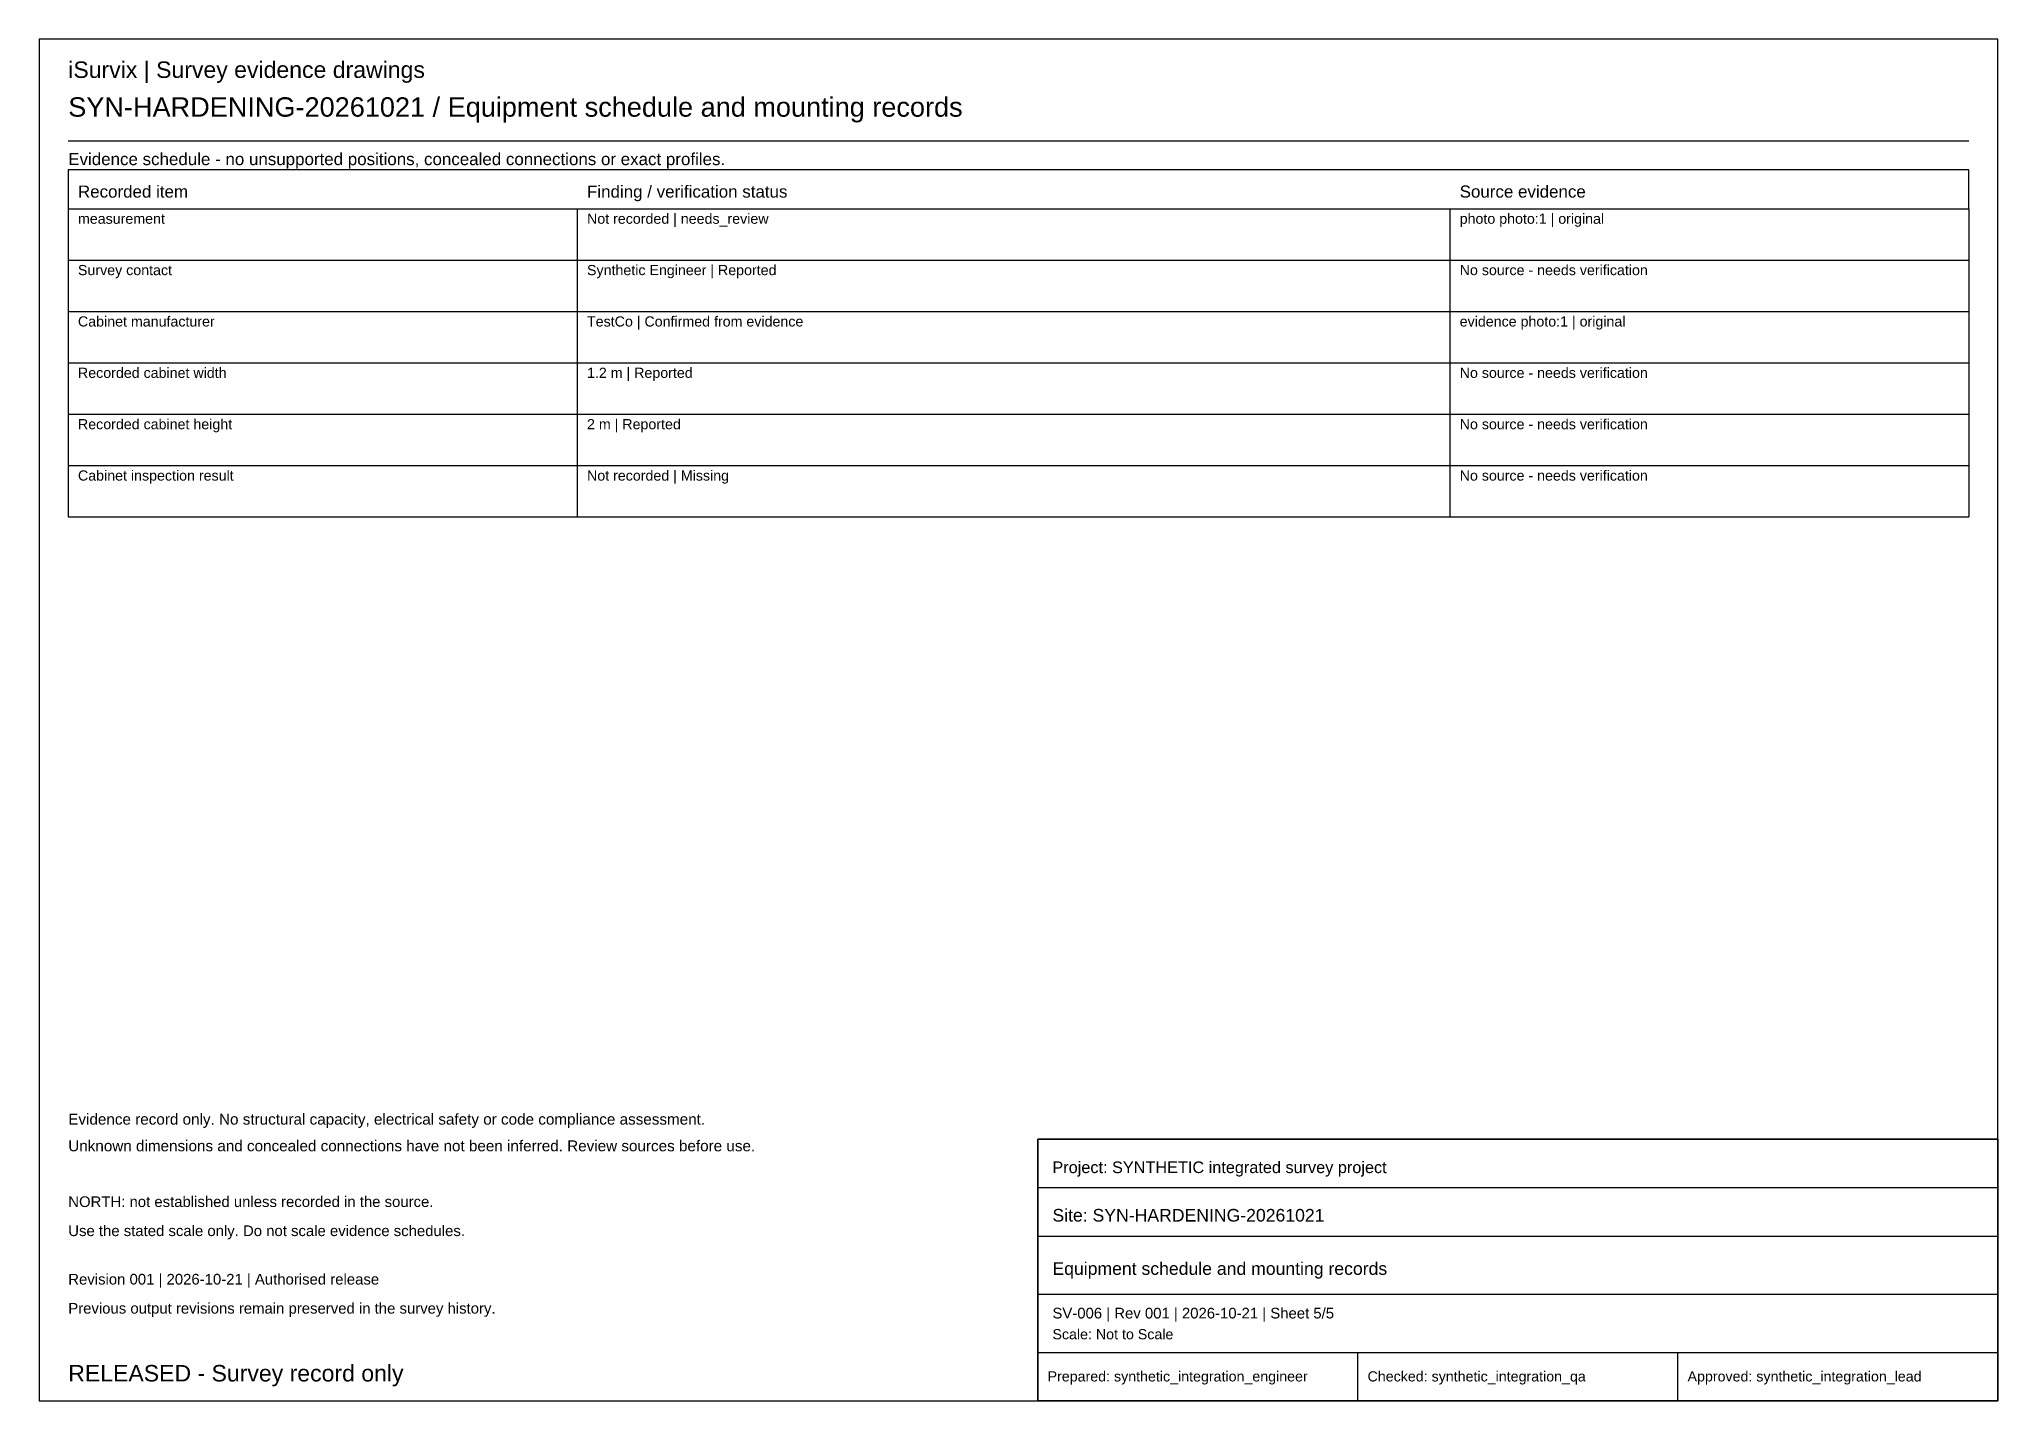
# Model space of a CAD drawing. Header units: millimetres. Extents: x 8 to 412, y 8 to 289.
import ezdxf

# ---------------------------------------------------------------- set-up
doc = ezdxf.new("R2010")
doc.units = ezdxf.units.MM
for name, color, linetype, lineweight in [('BORDER', 8, 'Continuous', 25), ('TEXT', 7, 'Continuous', 18), ('TITLE', 7, 'Continuous', 35), ('WARNINGS', 1, 'Continuous', 25)]:
    doc.layers.add(name, color=color, linetype=linetype, lineweight=lineweight)
doc.styles.get("Standard").update_dxf_attribs({"font": 'Arial.ttf'})

msp = doc.modelspace()

# ---------------------------------------------------------------- linework, layer by layer
at = {"layer": 'BORDER'}
for p, q in [((14, 268), (406, 268)), ((14, 254), (14, 243.4)), ((119, 254), (119, 243.4)), ((299, 254), (299, 243.4)), ((406, 254), (406, 243.4)), ((14, 243.4), (406, 243.4)), ((14, 243.4), (14, 232.8)), ((119, 243.4), (119, 232.8)), ((299, 243.4), (299, 232.8)), ((406, 243.4), (406, 232.8)), ((14, 232.8), (406, 232.8)), ((14, 232.8), (14, 222.2)), ((119, 232.8), (119, 222.2)), ((299, 232.8), (299, 222.2)), ((406, 232.8), (406, 222.2)), ((14, 222.2), (406, 222.2)), ((14, 222.2), (14, 211.6)), ((119, 222.2), (119, 211.6)), ((299, 222.2), (299, 211.6)), ((406, 222.2), (406, 211.6)), ((14, 211.6), (406, 211.6)), ((14, 211.6), (14, 201)), ((119, 211.6), (119, 201)), ((299, 211.6), (299, 201)), ((406, 211.6), (406, 201)), ((14, 201), (406, 201)), ((14, 201), (14, 190.4)), ((119, 201), (119, 190.4)), ((299, 201), (299, 190.4)), ((406, 201), (406, 190.4)), ((14, 190.4), (406, 190.4)), ((214, 52), (412, 52)), ((214, 42), (412, 42)), ((214, 30), (412, 30)), ((214, 18), (412, 18)), ((280, 8), (280, 18)), ((346, 8), (346, 18))]:
    msp.add_line(p, q, dxfattribs=at)
for points in [[(8, 8), (412, 8), (412, 289), (8, 289)], [(14, 254), (406, 254), (406, 262), (14, 262)]]:
    msp.add_lwpolyline(points, close=True, dxfattribs=at)
at = {"layer": 'TITLE'}
msp.add_lwpolyline([(214, 8), (412, 8), (412, 62), (214, 62)], close=True, dxfattribs=at)

# ---------------------------------------------------------------- texts
at = {"layer": 'TEXT'}
for s, height, p in [('measurement', 2.1, (16, 250.9)), ('Not recorded | needs_review', 2.1, (121, 250.9)), ('photo photo:1 | original', 2.1, (301, 250.9)), ('Survey contact', 2.1, (16, 240.3)), ('Synthetic Engineer | Reported', 2.1, (121, 240.3)), ('No source - needs verification', 2.1, (301, 240.3)), ('Cabinet manufacturer', 2.1, (16, 229.7)), ('TestCo | Confirmed from evidence', 2.1, (121, 229.7)), ('evidence photo:1 | original', 2.1, (301, 229.7)), ('Recorded cabinet width', 2.1, (16, 219.1)), ('1.2 m | Reported', 2.1, (121, 219.1)), ('No source - needs verification', 2.1, (301, 219.1)), ('Recorded cabinet height', 2.1, (16, 208.5)), ('2 m | Reported', 2.1, (121, 208.5)), ('No source - needs verification', 2.1, (301, 208.5)), ('Cabinet inspection result', 2.1, (16, 197.9)), ('Not recorded | Missing', 2.1, (121, 197.9)), ('No source - needs verification', 2.1, (301, 197.9)), ('NORTH: not established unless recorded in the source.', 2.2, (14, 48)), ('Use the stated scale only. Do not scale evidence schedules.', 2.2, (14, 42)), ('Revision 001 | 2026-10-21 | Authorised release', 2.2, (14, 32)), ('Previous output revisions remain preserved in the survey history.', 2.2, (14, 26)), ('SV-006 | Rev 001 | 2026-10-21 | Sheet 5/5', 2.2, (217, 25)), ('Scale: Not to Scale', 2.1, (217, 20.7)), ('Prepared: synthetic_integration_engineer', 2.1, (216, 12)), ('Checked: synthetic_integration_qa', 2.1, (282, 12)), ('Approved: synthetic_integration_lead', 2.1, (348, 12))]:
    msp.add_text(s, height=height, dxfattribs=at).set_placement(p)
at = {"layer": 'TITLE'}
for s, height, p in [('iSurvix | Survey evidence drawings', 3.4, (14, 281)), ('SYN-HARDENING-20261021 / Equipment schedule and mounting records', 4, (14, 273)), ('Recorded item', 2.5, (16, 256.3)), ('Finding / verification status', 2.5, (121, 256.3)), ('Source evidence', 2.5, (301, 256.3)), ('Project: SYNTHETIC integrated survey project', 2.4, (217, 55)), ('Site: SYN-HARDENING-20261021', 2.6, (217, 45)), ('Equipment schedule and mounting records', 2.6, (217, 34)), ('RELEASED - Survey record only', 3.4, (14, 12))]:
    msp.add_text(s, height=height, dxfattribs=at).set_placement(p)
at = {"layer": 'WARNINGS'}
for s, height, p in [('Evidence schedule - no unsupported positions, concealed connections or exact profiles.', 2.5, (14, 263)), ('Evidence record only. No structural capacity, electrical safety or code compliance assessment.', 2.25, (14, 65)), ('Unknown dimensions and concealed connections have not been inferred. Review sources before use.', 2.25, (14, 59.5))]:
    msp.add_text(s, height=height, dxfattribs=at).set_placement(p)

doc.saveas('drawing.dxf')
